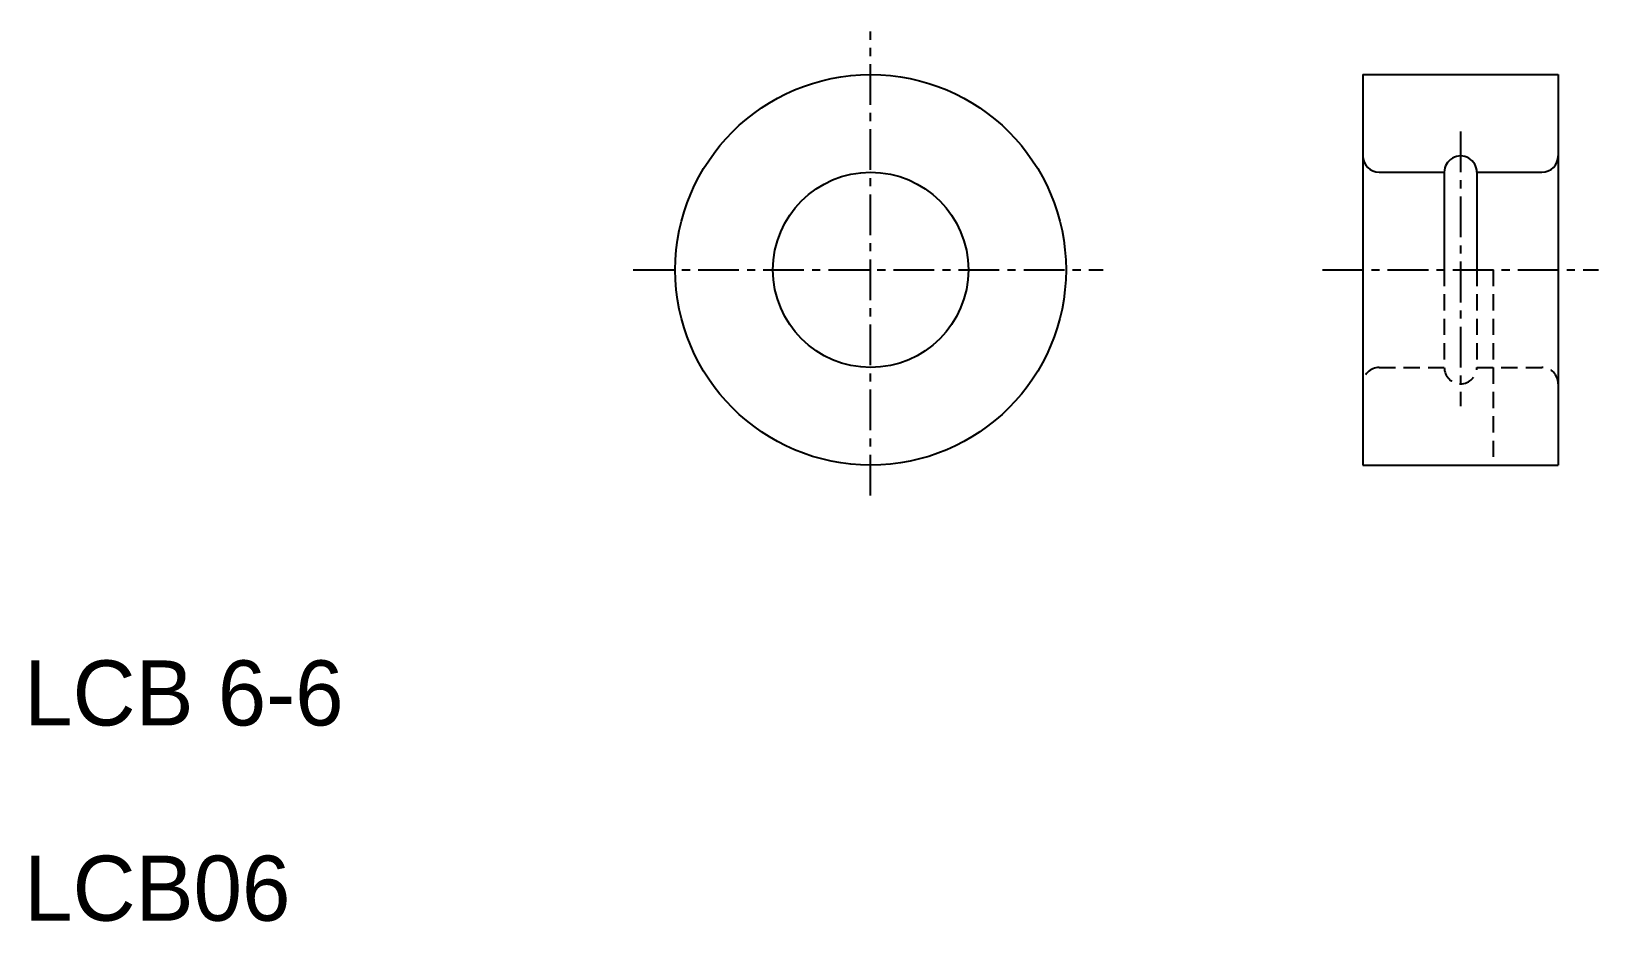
# Model space of a CAD drawing. Extents: x 76.6 to 124.7, y 65.6 to 93.
import ezdxf

# ---------------------------------------------------------------- set-up
doc = ezdxf.new("R2010")
doc.units = 0
doc.linetypes.add('CENTER', pattern=[2, 1.25, -0.25, 0.25, -0.25])
doc.linetypes.add('DASHED', pattern=[0.75, 0.5, -0.25])
doc.layers.get('0').update_dxf_attribs({"linetype": 'CONTINUOUS'})
doc.layers.add('CENTER', color=1, linetype='CENTER')

msp = doc.modelspace()

# ---------------------------------------------------------------- linework, layer by layer
at = {"color": 7, "linetype": 'CONTINUOUS'}
for p, q in [((117.503, 91.666), (117.503, 79.666)), ((117.503, 91.666), (123.503, 91.666)), ((123.503, 91.666), (123.503, 79.666)), ((118.003, 88.666), (120.003, 88.666)), ((118.253, 88.666), (118.253, 88.666)), ((118.503, 88.666), (118.504, 88.666)), ((120.003, 88.666), (120.003, 85.666)), ((121.003, 88.666), (121.003, 85.666)), ((121.003, 88.666), (123.003, 88.666)), ((117.503, 79.666), (123.503, 79.666))]:
    msp.add_line(p, q, dxfattribs=at)
at = {"color": 3, "linetype": 'DASHED'}
for p, q in [((120.003, 85.666), (120.003, 82.666)), ((121.003, 85.666), (121.003, 82.666)), ((121.503, 85.666), (121.503, 79.666)), ((118.003, 82.666), (120.003, 82.666)), ((121.003, 82.666), (123.003, 82.666))]:
    msp.add_line(p, q, dxfattribs=at)
at = {"color": 7, "linetype": 'CONTINUOUS'}
for radius in [6, 3]:
    msp.add_circle((102.383, 85.666), radius, dxfattribs=at)
for centre, start, end in [((118.003, 89.166), 180, 270), ((120.503, 88.666), 359.9719, 180), ((123.003, 89.166), 270, 0)]:
    msp.add_arc(centre, 0.5, start, end, dxfattribs=at)
at = {"color": 3, "linetype": 'DASHED'}
for centre, start, end in [((118.003, 82.166), 90, 180), ((120.503, 82.666), 180, 0), ((123.003, 82.166), 0, 90)]:
    msp.add_arc(centre, 0.5, start, end, dxfattribs=at)
at = {"layer": 'CENTER', "color": 1, "linetype": 'CENTER'}
for p, q in [((102.383, 78.736), (102.383, 92.995)), ((120.503, 89.918), (120.503, 81.48)), ((95.085, 85.666), (109.52, 85.666)), ((116.263, 85.666), (124.744, 85.666))]:
    msp.add_line(p, q, dxfattribs=at)

# ---------------------------------------------------------------- texts
at = {"color": 7, "linetype": 'CONTINUOUS'}
for s, p in [('LCB 6-6', (76.383, 71.666)), ('LCB06', (76.383, 65.666))]:
    msp.add_text(s, height=2, dxfattribs=at).set_placement(p)

doc.saveas('drawing.dxf')
